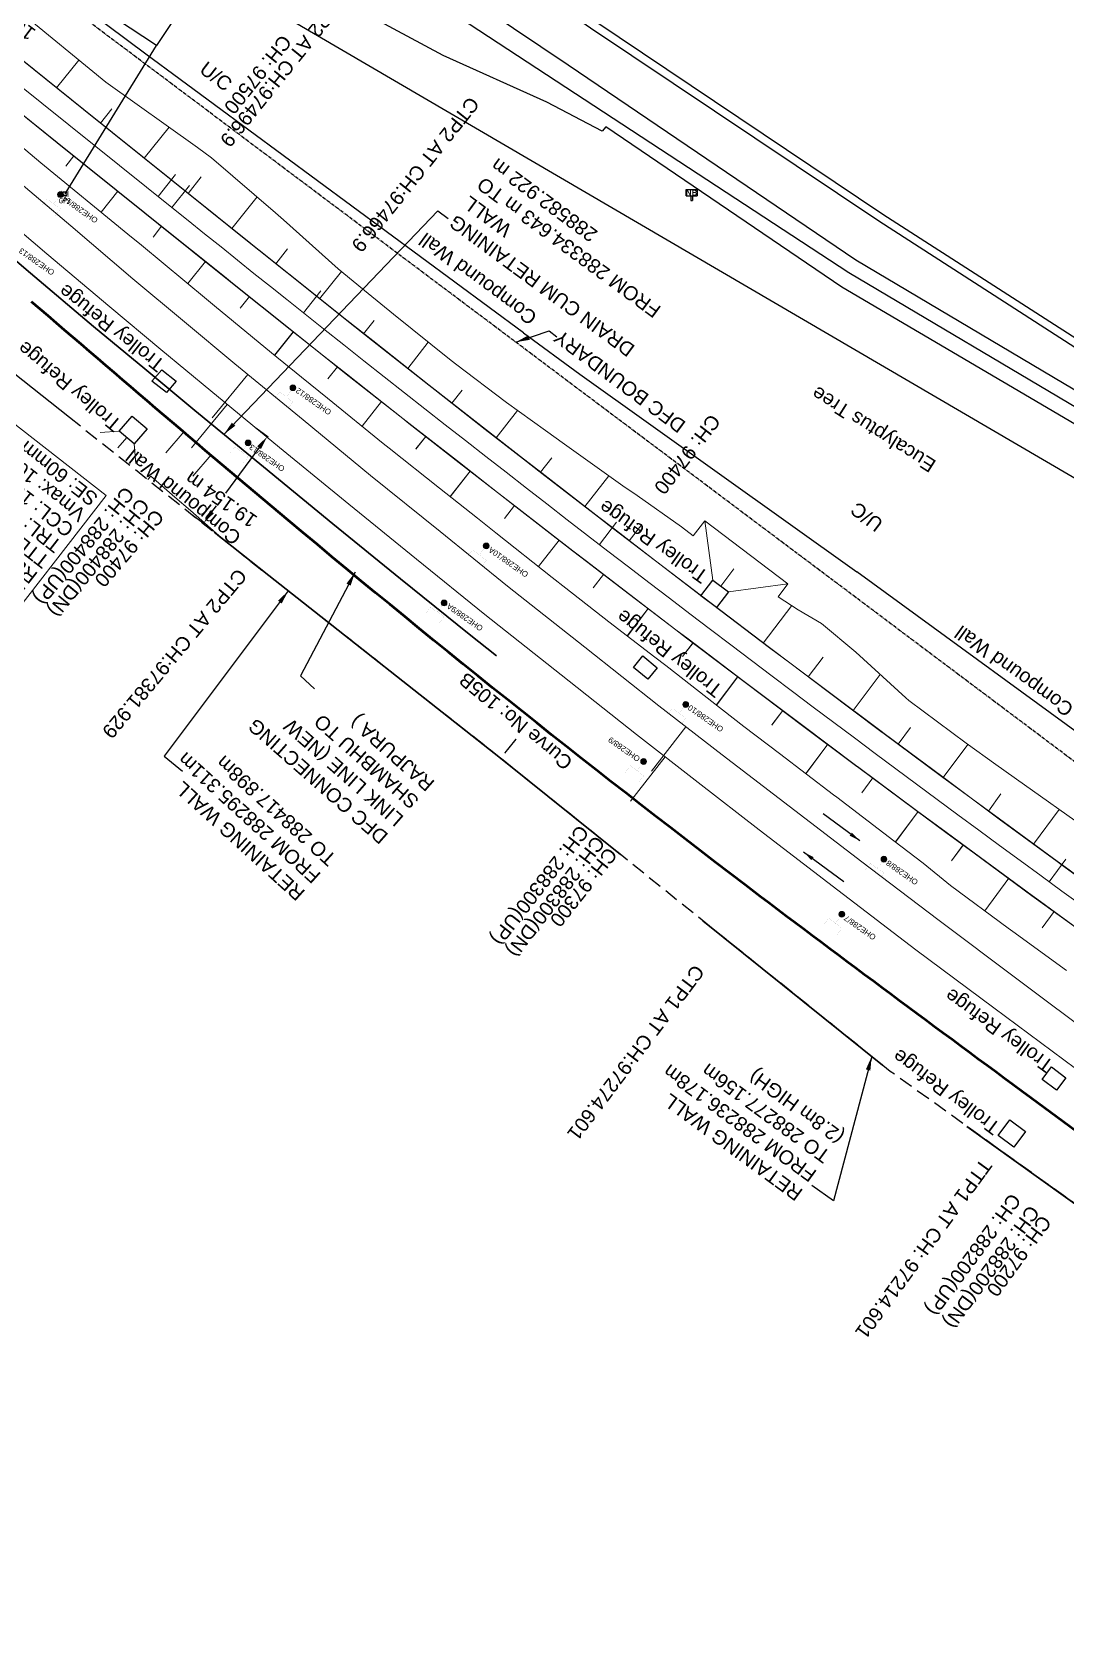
# Model space of a CAD drawing. Header units: metres. Extents: x 644418 to 1306172, y 3366650 to 6747308.
# Drawn here: x 654091.1 to 654275, y 3372656.4 to 3372942.2 of the extents above; entities that cross this region are included whole.
import ezdxf
from ezdxf.enums import TextEntityAlignment as Align

# ---------------------------------------------------------------- set-up
doc = ezdxf.new("R2010")
doc.units = ezdxf.units.M
doc.header["$MEASUREMENT"] = 0
doc.linetypes.add('CENTER', pattern=[2, 1.25, -0.25, 0.25, -0.25])
doc.linetypes.add('DASHED', pattern=[0.75, 0.5, -0.25])
doc.layers.get('Defpoints').update_dxf_attribs({"lineweight": 0})
for name, color, linetype, lineweight in [('BOUNDARY DIMENTION', 10, 'Continuous', 0), ('Cardinal_Leader', 10, 'Continuous', 0), ('Existing Chainage', 7, 'Continuous', 0), ('Existing IR Track', 143, 'Continuous', 0), ('Existing Railway Boundary', 7, 'CENTER', 0), ('flow direction', 7, 'Continuous', 0), ('OHE MAST', 8, 'Continuous', 0), ('OHE MAST TEXT', 8, 'Continuous', 0), ('Prop TPTC Connecting line', 10, 'Continuous', 0), ('Prop- DN Curve_cont', 3, 'Continuous', 0), ('Proposed Chainage', 10, 'Continuous', 0), ('Proposed Chainages Connecting line', 10, 'Continuous', 0), ('Proposed Curve_Details Connecting line', 10, 'Continuous', 0), ('PROPOSED DFC TRACK', 1, 'Continuous', 0), ('PROPOSED DFCC TOE LINE', 239, 'Continuous', 0), ('PROPOSED DFCC TOE LINE - Connecting line', 239, 'Continuous', 0), ('PROPOSED DFCC TOE SLOPES', 239, 'Continuous', 0), ('PROPOSED DFCC TOE SLOPES - Connecting line', 239, 'Continuous', 0), ('PROPOSED DFCC TRACK', 1, 'Continuous', 0), ('PROPOSED DRAIN CUM RETAINING WALL', 144, 'Continuous', 30), ('PROPOSED RETAINING WALL', 154, 'Continuous', 30), ('Proposed TPTC Chainages', 1, 'Continuous', 0)]:
    doc.layers.add(name, color=color, linetype=linetype, lineweight=lineweight)
for name, color, linetype in [('C-ROAD-CNTR-N', 92, 'Continuous'), ('COMPOUND_WALL', 251, 'Continuous'), ('DFCC Boundary', 6, 'CENTER'), ('DRAIN_TOP', 5, 'Continuous'), ('GPS', 251, 'Continuous'), ('NAME_BOARD', 251, 'Continuous'), ('PIPE_LINE_PETROLIUM', 7, 'Continuous'), ('PROPOSED DFCC FORMATION LINE', 187, 'Continuous'), ('Side Details', 251, 'Continuous'), ('STYLEREMARK', 251, 'Continuous'), ('SUB_ROAD_CENTRE', 34, 'Continuous'), ('SUB_ROAD_EDGE', 34, 'Continuous'), ('TOPO_TEXT', 251, 'Continuous'), ('Trolley Refuse', 10, 'Continuous'), ('TROLLEY_STAND', 7, 'Continuous')]:
    doc.layers.add(name, color=color, linetype=linetype)
doc.styles.add('NB', font='swissbo.ttf', dxfattribs={"height": 1.5})
doc.styles.get("Standard").update_dxf_attribs({"font": 'arial.ttf'})
doc.styles.add('street name', font='tahoma.ttf', dxfattribs={"height": 2})
doc.styles.add('Style-Arial', font='arial.ttf')
doc.dimstyles.new('DIM', dxfattribs={"dimtxt": 2.5, "dimasz": 2.5, "dimexe": 0.18, "dimexo": 0.0625, "dimgap": 0.09, "dimtad": 0, "dimtih": 1, "dimtoh": 1, "dimdec": 3, "dimzin": 0, "dimdsep": 46, "dimtxsty": 'Standard', "dimcen": 0.09, "dimadec": 0, "dimazin": 0, "dimtfac": 1, "dimtdec": 3, "dimtofl": 0, "dimtmove": 0, "dimatfit": 3, "dimfxl": 1, "dimtolj": 1, "dimtzin": 0, "dimarcsym": 0})
doc.dimstyles.new('ISO-25', dxfattribs={"dimtxt": 2.5, "dimasz": 2.5, "dimexe": 1.25, "dimexo": 0.625, "dimtad": 1, "dimtxsty": 'Standard', "dimcen": 2.5, "dimadec": 0, "dimazin": 0, "dimtfac": 1, "dimtmove": 0, "dimatfit": 3, "dimfxl": 1, "dimarcsym": 0})

# ---------------------------------------------------------------- blocks, each defined once
blk = doc.blocks.new('GPS')
at = {"const_width": 0.0279}
blk.add_lwpolyline([(0.56, -0.56), (-0.56, -0.56), (-0.56, 0.56), (0.56, 0.56)], close=True, dxfattribs=at)
blk.add_lwpolyline([(0.33, -0.33), (-0.33, -0.33), (-0.33, 0.33), (0.33, 0.33)], close=True)
at = {"style": 'street name'}
blk.add_text('GPS', height=0.868, dxfattribs=at).set_placement((-1.16, -1.69, -111.29))
blk = doc.blocks.new('NB')
for p, q in [((-0.98, 0.82), (-0.98, 1.98)), ((-0.98, 1.98), (0.98, 1.98)), ((-0.98, 0.82), (0.98, 0.82)), ((-0.13, 0.82), (-0.13, 0)), ((-0.13, 0), (0.13, 0)), ((0.13, 0.82), (0.13, 0)), ((0.98, 1.98), (0.98, 0.82))]:
    blk.add_line(p, q)
at = {"style": 'NB', "width": 1.025371}
blk.add_text('NB', height=0.988, dxfattribs=at).set_placement((0, 1.4), align=Align.MIDDLE)
blk = doc.blocks.new('OHE MAST')
h = blk.add_hatch(color=256)
edge = h.paths.add_edge_path()
edge.add_arc((0, 0), 0.514, 0, 360)
at = {"const_width": 0.01, "flags": 128}
for points in [[(1.5, 3.5), (1.5, 2), (-1.5, 2), (-1.5, 3.5)], [(0, 2), (0, 0)]]:
    blk.add_lwpolyline(points, dxfattribs=at)
blk.add_circle((0, 0), 0.514)
blk = doc.blocks.new('*D1650')
at = {"layer": 'BOUNDARY DIMENTION', "color": 0, "lineweight": -2, "transparency": 16777216}
for p, q in [((654090.16, 3372952.33), (654090.07, 3372952.4)), ((654088.7, 3372950.29), (654086.18, 3372946.95)), ((654082.02, 3372941.43), (654084.54, 3372944.77)), ((654080.46, 3372939.48), (654080.37, 3372939.55))]:
    blk.add_line(p, q, dxfattribs=at)
at = {"layer": 'BOUNDARY DIMENTION', "color": 0, "transparency": 16777216}
for points in [[(654088.37, 3372950.54), (654089.04, 3372950.04), (654090.21, 3372952.29)], [(654081.68, 3372941.68), (654082.35, 3372941.18), (654080.51, 3372939.44)]]:
    blk.add_solid(points, dxfattribs=at)
at = {"layer": 'Defpoints', "color": 0, "transparency": 16777216}
for p in [(654090.21, 3372952.29), (654090.21, 3372952.29), (654080.51, 3372939.44)]:
    blk.add_point(p, dxfattribs=at)
at = {"layer": 'BOUNDARY DIMENTION', "color": 0, "transparency": 16777216, "insert": (654085.36, 3372945.86), "char_height": 2.5, "attachment_point": 5, "rotation": 143}
blk.add_mtext('\\A1;16.102 m', dxfattribs=at)
blk = doc.blocks.new('*D1955')
at = {"layer": 'Defpoints', "color": 0, "linetype": 'ByBlock', "ltscale": 0.5, "transparency": 16777216}
for p in [(654130.8, 3372871.85), (654132.94, 3372870.28), (654119.46, 3372856.41)]:
    blk.add_point(p, dxfattribs=at)
at = {"layer": 'Existing Railway Boundary', "color": 0, "linetype": 'ByBlock', "lineweight": -2, "ltscale": 0.5, "transparency": 16777216}
for p, q in [((654130.85, 3372871.81), (654133.08, 3372870.17)), ((654131.46, 3372868.27), (654125.5, 3372860.16)), ((654123.08, 3372856.86), (654123.88, 3372857.95)), ((654119.51, 3372856.38), (654121.74, 3372854.74))]:
    blk.add_line(p, q, dxfattribs=at)
at = {"layer": 'Existing Railway Boundary', "color": 0, "linetype": 'ByBlock', "ltscale": 0.5, "transparency": 16777216}
for points in [[(654131.12, 3372868.51), (654131.79, 3372868.02), (654132.94, 3372870.28)], [(654122.74, 3372857.1), (654123.41, 3372856.61), (654121.6, 3372854.84)]]:
    blk.add_solid(points, dxfattribs=at)
at = {"layer": 'Existing Railway Boundary', "color": 0, "linetype": 'ByBlock', "ltscale": 0.5, "transparency": 16777216, "insert": (654124.69, 3372859.05), "char_height": 2.5, "attachment_point": 5, "rotation": 145}
blk.add_mtext('\\A1;19.154 m', dxfattribs=at)

msp = doc.modelspace()

# ---------------------------------------------------------------- linework, layer by layer
at = {"layer": 'C-ROAD-CNTR-N', "color": 4, "linetype": 'Continuous', "lineweight": 50, "flags": 128}
for points in [[(654136.6767, 3372855.3156), (654135.1927, 3372856.5581), (654133.7097, 3372857.8018), (654132.2277, 3372859.0467), (654130.7467, 3372860.2928), (654129.2666, 3372861.54), (654127.7874, 3372862.7883), (654126.3091, 3372864.0375), (654124.8317, 3372865.2878), (654123.355, 3372866.539), (654121.8791, 3372867.7911), (654120.4039, 3372869.0441), (654118.9294, 3372870.2979), (654117.4556, 3372871.5524), (654115.9824, 3372872.8077), (654114.5097, 3372874.0637), (654113.0377, 3372875.3204), (654111.5662, 3372876.5776), (654110.0951, 3372877.8355), (654108.6245, 3372879.0938), (654107.1544, 3372880.3527), (654105.6846, 3372881.612), (654104.2152, 3372882.8717), (654102.746, 3372884.1318), (654101.2772, 3372885.3922), (654099.8086, 3372886.6528), (654098.3402, 3372887.9138), (654096.872, 3372889.1749), (654095.4039, 3372890.4362), (654093.936, 3372891.6976), (654092.4681, 3372892.9591), (654091.0002, 3372894.2207)], [(654268.7331, 3372752.607), (654267.1755, 3372753.756), (654265.6181, 3372754.9051), (654264.0606, 3372756.0542), (654262.5033, 3372757.2035), (654260.9461, 3372758.3529), (654259.3891, 3372759.5026), (654257.8322, 3372760.6525), (654256.2756, 3372761.8028), (654254.7192, 3372762.9533), (654253.1631, 3372764.1043), (654251.6074, 3372765.2557), (654250.052, 3372766.4075), (654248.4969, 3372767.5599), (654246.9423, 3372768.7129), (654245.3882, 3372769.8664), (654243.8345, 3372771.0206), (654242.2813, 3372772.1755), (654240.7287, 3372773.3311), (654239.1766, 3372774.4875), (654237.6252, 3372775.6447), (654236.0744, 3372776.8028), (654234.5243, 3372777.9617), (654232.9748, 3372779.1217), (654231.4262, 3372780.2826), (654229.8783, 3372781.4445), (654228.3312, 3372782.6075), (654226.7849, 3372783.7716), (654225.2395, 3372784.9369), (654223.6951, 3372786.1034), (654222.1515, 3372787.2711), (654220.609, 3372788.4401)], [(654382.0212, 3372669.0329), (654268.7331, 3372752.607)]]:
    msp.add_lwpolyline(points, dxfattribs=at)
msp.add_lwpolyline([(654220.609, 3372788.4401, -0.01192581), (654136.6767, 3372855.3156)], format="xyb", dxfattribs=at)
at = {"layer": 'Cardinal_Leader', "linetype": 'Continuous', "lineweight": 0, "flags": 128}
for points in [[(654115.9205, 3372911.0125), (654119.0504, 3372914.9117)], [(654139.339, 3372892.2623), (654142.4543, 3372896.1732)]]:
    msp.add_lwpolyline(points, dxfattribs=at)
at = {"layer": 'COMPOUND_WALL', "linetype": 'Continuous'}
msp.add_lwpolyline([(654025.9381, 3372931.032), (654061.364, 3372902.596), (654079.368, 3372888.238), (654097.7077, 3372873.6808)], dxfattribs=at)
at = {"layer": 'COMPOUND_WALL', "color": 88, "linetype": 'DASHED', "ltscale": 5}
for points in [[(654097.7077, 3372873.6808), (654133.172, 3372845.531)], [(654431.347, 3372619.379), (654335.893, 3372691.231), (654243.734, 3372757.317), (654174.373, 3372813.058), (654133.172, 3372845.531)]]:
    msp.add_lwpolyline(points, dxfattribs=at)
at = {"layer": 'COMPOUND_WALL', "linetype": 'Continuous'}
for points in [[(654178.483, 3372888.68, 269.159), (654111.3, 3372938.283, 268.011), (654080.27, 3372961.454, 268.548)], [(654178.483, 3372888.68, 269.159), (654188.509, 3372881.325, 268.492), (654237.782, 3372846.198, 268.664)], [(654521.071, 3372667.948, 266.464), (654512.62, 3372674.138, 266.158), (654473.769, 3372702.366, 266.178), (654442.167, 3372725.08, 268.555), (654394.132, 3372749.476, 269.78), (654386.765, 3372737.454, 269.555), (654381.711, 3372741.245, 269.23), (654237.782, 3372846.198, 268.664)]]:
    msp.add_polyline3d(points, dxfattribs=at)
at = {"layer": 'DFCC Boundary', "ltscale": 0.5, "flags": 128}
msp.add_lwpolyline([(655695.597, 3371812.1897), (655640.8822, 3371912.823), (655580.0449, 3371996.7158), (655509.7792, 3372062.0857), (655426.9534, 3372113.9756), (655342.6069, 3372167.9462), (655257.8854, 3372221.2222), (655173.2688, 3372275.363), (655087.3459, 3372327.2788), (655002.8598, 3372380.6107), (654914.5097, 3372429.9473), (654741.1355, 3372529.4419), (654650.033, 3372576.4159), (654568.6995, 3372626.155), (654571.9877, 3372630.6369), (654391.4686, 3372756.327), (654377.1337, 3372736.8494), (654004.4289, 3373016.6995), (654007.7887, 3373020.6424), (653690.5739, 3373253.6486), (653690.5425, 3373253.6059), (653433.8132, 3373453.1485), (653440.7668, 3373462.5592), (653208.8394, 3373636.5534), (653216.1698, 3373646.5105), (653142.1983, 3373700.8896), (653053.6963, 3373771.1122), (652994.4341, 3373810.5255), (652929.3691, 3373859.5713), (652860.9168, 3373902.1103), (652749.6028, 3373984.4705), (652631.2396, 3374070.7175), (652636.2281, 3374078.1704), (652537.912, 3374145.7283), (652392.904, 3374241.2711), (652388.7719, 3374235.6812), (652308.569, 3374304.8076), (652315.9256, 3374314.7669), (652103.9815, 3374448.7876), (652083.1937, 3374464.1943), (652072.7494, 3374471.9329), (652052.3219, 3374487.0684), (652038.1897, 3374497.5387), (652024.0173, 3374508.0388), (652009.8347, 3374518.5254), (651995.6683, 3374529), (651981.7515, 3374539.2836), (651967.8828, 3374549.5317), (651954.6903, 3374559.2866), (651941.4997, 3374569.04), (651923.9377, 3374582.0168), (651906.3215, 3374595.0337), (651892.0868, 3374605.5547), (651877.7985, 3374616.1153), (651861.6288, 3374628.0564), (651845.5071, 3374639.9619), (651829.5757, 3374651.7544), (651824.7911, 3374655.296), (651813.6747, 3374663.5244), (651797.4592, 3374675.4968), (651792.6217, 3374679.0685), (651809.3453, 3374701.6999), (651798.0335, 3374710.0518), (651782.3495, 3374721.6444), (651766.6655, 3374733.2369), (651750.5163, 3374745.1875), (651734.3118, 3374757.179), (651717.3274, 3374769.6994), (651700.4625, 3374782.1317), (651684.6001, 3374793.8578), (651668.5938, 3374805.6902), (651652.6806, 3374817.4203), (651636.8173, 3374829.1137), (651620.9269, 3374840.8662), (651604.9647, 3374852.6718), (651588.7459, 3374864.6312), (651572.5882, 3374876.5455), (651556.6943, 3374888.2868), (651540.8409, 3374899.9983), (651524.5553, 3374912.0488), (651508.2568, 3374924.109), (651492.7938, 3374935.5157), (651477.3997, 3374946.8715), (651461.3291, 3374958.7436), (651445.2311, 3374970.6359), (651429.3555, 3374982.3615), (651413.4375, 3374994.1184), (651396.6322, 3375006.522), (651379.7761, 3375018.963), (651363.6644, 3375030.8565), (651352.7728, 3375038.8965), (651331.6522, 3375054.4784), (651315.7738, 3375066.1947), (651299.7306, 3375078.0412), (651283.6239, 3375089.9346), (651273.9044, 3375097.1057), (651264.2377, 3375104.2378), (651243.4187, 3375119.6324), (651222.5077, 3375135.095), (651201.5462, 3375150.5784), (651180.4926, 3375166.1298), (651161.7365, 3375179.9701), (651143.0969, 3375193.7244), (651126.6442, 3375205.9373), (651110.0563, 3375218.2505), (651088.7204, 3375233.9244), (651067.5473, 3375249.4788), (651049.4448, 3375262.8672), (651031.0656, 3375276.4601), (651013.3004, 3375289.5618), (650995.6557, 3375302.5748), (650975.556, 3375317.4171), (650955.4878, 3375332.2363), (650948.8014, 3375337.1771), (650951.4372, 3375340.7501), (650937.0874, 3375351.3535), (650916.0918, 3375366.8677), (650897.9224, 3375380.2929), (650879.805, 3375393.6796), (650866.8386, 3375403.2309), (650853.9116, 3375412.7532), (650835.5886, 3375426.289), (650817.2946, 3375439.8035), (650797.968, 3375454.1206), (650778.7222, 3375468.3781), (650760.7655, 3375481.6337), (650742.8011, 3375494.8949), (650723.0807, 3375509.4255), (650703.3693, 3375523.9495), (650688.6613, 3375534.8372), (650673.8463, 3375545.804), (650653.7938, 3375560.6295), (650633.6894, 3375575.4932), (650612.6421, 3375591.0542), (650592.0153, 3375606.3042), (650570.0328, 3375622.5591), (650548.5001, 3375638.4814), (650530.5234, 3375651.793), (650512.3606, 3375665.2423), (650494.7465, 3375678.2665), (650476.9008, 3375691.462), (650459.2976, 3375704.4721), (650441.3132, 3375717.7633), (650427.1261, 3375728.1319), (650413.8099, 3375737.864), (650402.677, 3375746.2697), (650389.8486, 3375755.6668), (650377.7322, 3375764.5425), (650360.7275, 3375777.1141), (650343.7744, 3375789.6482), (650325.0342, 3375803.5254), (650306.3109, 3375817.39), (650287.6225, 3375831.2124), (650268.717, 3375845.1957), (650250.337, 3375858.8009), (650231.8256, 3375872.5033), (650215.4559, 3375884.6355), (650199.261, 3375896.6381), (650189.9351, 3375903.5429), (650184.6476, 3375907.4517), (650170.3331, 3375918.0338), (650153.2211, 3375930.7288), (650135.9365, 3375943.5518), (650119.2313, 3375955.9159), (650102.3769, 3375968.3905), (650085.2738, 3375981.0461), (650068.2078, 3375993.6742), (650052.7787, 3376005.1011), (650037.4384, 3376016.4621), (650022.1728, 3376027.766), (650006.9632, 3376039.0283), (649974.7512, 3376062.8762), (649961.4537, 3376072.7117), (649948.2091, 3376082.508), (649944.476, 3376085.2722), (649918.728, 3376050.5341), (649909.4316, 3376057.4177), (649896.4092, 3376067.0604), (649893.7832, 3376069.0128), (649891.1645, 3376070.9437), (649888.4639, 3376072.9569), (649875.744, 3376082.3694), (649867.5551, 3376088.4016), (649853.4118, 3376098.8745), (649839.2513, 3376109.3603), (649829.0749, 3376116.9005), (649827.2194, 3376118.2675), (649818.0867, 3376125.0366), (649808.8566, 3376131.8779), (649793.2502, 3376143.4201), (649777.6288, 3376154.9733), (649763.6321, 3376165.3144), (649749.5741, 3376175.7007), (649733.9228, 3376187.2754), (649718.3343, 3376198.8036), (649705.3241, 3376208.4391), (649692.3703, 3376218.0327), (649678.0208, 3376228.6769), (649663.5747, 3376239.3366), (649646.4625, 3376252.0623), (649634.6272, 3376260.744), (649624.9192, 3376267.9946), (649615.0208, 3376275.3876), (649599.9831, 3376286.4834), (649588.9857, 3376294.598), (649590.032, 3376296.0132), (649586.1685, 3376298.8639), (649569.3593, 3376311.3207), (649552.641, 3376323.7102), (649537.2353, 3376335.0739), (649521.9792, 3376346.327), (649506.2408, 3376358.0035), (649490.3575, 3376369.7875), (649475.7578, 3376380.5673), (649461.1933, 3376391.3211), (649445.4753, 3376402.9572), (649429.8494, 3376414.5253), (649414.4906, 3376425.9209), (649378.3483, 3376452.6365), (649368.4603, 3376459.9984), (649352.6509, 3376471.6682), (649336.6992, 3376483.4434), (649322.3941, 3376494.1037), (649307.6557, 3376505.0862), (649290.8736, 3376517.4208), (649273.972, 3376529.8435), (649258.1992, 3376541.4854), (649242.2966, 3376553.2232), (649226.5432, 3376564.8634), (649210.8826, 3376576.435), (649195.2207, 3376588.0769), (649179.5326, 3376599.7383), (649164.9134, 3376610.5118), (649150.5177, 3376621.1205), (649135.415, 3376632.3287), (649120.2337, 3376643.5954), (649107.8929, 3376652.6743), (649095.5927, 3376661.7234), (649079.5687, 3376673.5769), (649063.4846, 3376685.4748), (649046.5651, 3376697.9756), (649029.6506, 3376710.4727), (649013.3465, 3376722.5351), (648996.9805, 3376734.6431), (648980.3936, 3376746.8979), (648963.6626, 3376759.259), (648946.7453, 3376771.7643), (648929.6945, 3376784.3682), (648913.5118, 3376796.3614), (648897.2206, 3376808.435), (648876.2496, 3376823.9678), (648855.1325, 3376839.6089), (648839.3985, 3376851.2044), (648823.6596, 3376862.8037), (648806.187, 3376875.7235), (648788.7814, 3376888.5937), (648772.4766, 3376900.6763), (648756.1277, 3376912.7915), (648748.6058, 3376918.3049), (648733.321, 3376929.6306), (648718.1841, 3376940.8501), (648694.1574, 3376958.9078), (648686.9154, 3376964.1595), (648685.9321, 3376964.8321), (648667.95, 3376978.2197), (648649.3198, 3376992.1471), (648633.5557, 3377003.8368), (648617.684, 3377015.6038), (648613.3865, 3377018.7718), (648613.1308, 3377018.4261), (648605.39, 3377024.1325), (648593.439, 3377032.9404), (648576.5994, 3377045.3816), (648559.8787, 3377057.7351), (648542.9247, 3377070.3132), (648525.9483, 3377082.908), (648511.3109, 3377093.7409), (648496.5572, 3377104.6599), (648477.562, 3377118.7172), (648458.5464, 3377132.7896), (648451.3349, 3377138.2101), (648435.5918, 3377149.862), (648422.1096, 3377159.9046), (648408.3664, 3377170.0637), (648394.6863, 3377180.1761), (648381.6588, 3377189.818), (648368.6059, 3377199.4787), (648354.1188, 3377210.196), (648339.6473, 3377220.9017), (648325.8166, 3377231.1386), (648311.9735, 3377241.3853), (648297.2469, 3377252.2824), (648283.6168, 3377262.3688), (648282.6002, 3377260.9951), (648281.5015, 3377261.8082), (648268.446, 3377271.4578), (648255.3849, 3377281.1115), (648243.3023, 3377290.0413), (648231.5826, 3377298.7116), (648230.1246, 3377299.843), (648216.137, 3377310.1827), (648202.3989, 3377320.3379), (648187.9045, 3377331.0225), (648173.4524, 3377341.7035), (648159.964, 3377351.7009), (648146.3755, 3377361.7726), (648132.3698, 3377372.1252), (648118.3132, 3377382.5155), (648104.5683, 3377392.6752), (648090.8453, 3377402.8186), (648079.0331, 3377411.5788), (648067.1746, 3377420.3734), (648052.1864, 3377431.461), (648037.1291, 3377442.5999), (648023.4384, 3377452.7367), (648009.6421, 3377462.9518), (647998.5681, 3377471.1475), (647977.6651, 3377486.6371), (647970.8013, 3377491.7424), (647954.3046, 3377504.0127), (647940.5645, 3377514.1537), (647927.1436, 3377524.0583), (647912.5029, 3377534.9198), (647897.7662, 3377545.8524), (647883.3488, 3377556.5286), (647868.9785, 3377567.1699), (647855.3948, 3377577.2425), (647841.7032, 3377587.3948), (647828.8284, 3377596.8277), (647815.9828, 3377606.2395), (647798.869, 3377618.9232), (647787.996, 3377626.9816), (647769.1212, 3377640.9619), (647756.6675, 3377650.183), (647742.624, 3377660.5991), (647728.5049, 3377671.0713), (647713.635, 3377682.0926), (647698.699, 3377693.1628), (647681.9918, 3377705.517), (647665.4025, 3377717.7839), (647652.0515, 3377727.6811), (647638.8028, 3377737.5025), (647625.2604, 3377747.546), (647611.724, 3377757.585), (647601.846, 3377764.9047), (647586.5632, 3377776.2354), (647574.9107, 3377784.8659), (647552.1318, 3377801.7377), (647544.5766, 3377807.3492), (647531.2096, 3377817.2774), (647518.7824, 3377826.4783), (647506.3678, 3377835.6698), (647493.0662, 3377845.5438), (647479.7149, 3377855.4547), (647466.3541, 3377865.3556), (647452.9886, 3377875.26), (647440.1702, 3377884.755), (647427.3392, 3377894.2595), (647421.9004, 3377898.2902), (647422.4016, 3377898.9655), (647413.1507, 3377905.8213), (647398.5546, 3377916.6386), (647385.2867, 3377926.4568), (647372.1159, 3377936.2032), (647357.4127, 3377947.1112), (647351.2811, 3377951.6601), (647330.0092, 3377967.4105), (647317.4471, 3377976.6964), (647304.414, 3377986.3606), (647291.335, 3377996.0589), (647278.7541, 3378005.3917), (647266.0777, 3378014.7954), (647252.9457, 3378024.4462), (647239.9839, 3378033.9719), (647225.7512, 3378044.5255), (647211.5179, 3378055.0796), (647196.511, 3378066.208), (647181.4966, 3378077.3419), (647167.7872, 3378087.5064), (647154.0498, 3378097.6917), (647140.7668, 3378107.5414), (647127.4862, 3378117.3893), (647113.2521, 3378127.9375), (647099.0375, 3378138.4713), (647085.0268, 3378148.8592), (647070.9977, 3378159.2608), (647056.5444, 3378169.9697), (647042.0873, 3378180.6814), (647027.5624, 3378191.4464), (647013.0728, 3378202.1851), (646999.864, 3378211.9684), (646986.6741, 3378221.7376), (646973.6148, 3378231.4185), (646960.4875, 3378241.1499), (646945.7953, 3378252.0414), (646931.0256, 3378262.9902), (646930.6274, 3378263.2852), (646951.9475, 3378292.0562)], dxfattribs=at)
at = {"layer": 'DRAIN_TOP', "linetype": 'Continuous'}
for points in [[(654097.799, 3373012.521, 268.508), (654111.618, 3373000.251, 268.531), (654138.081, 3372979.252, 268.445), (654190.381, 3372942.969, 268.463), (654241.709, 3372908.616, 268.605), (654283.746, 3372881.521, 268.745)], [(654284.37, 3372882.744, 268.766), (654242.423, 3372909.722, 268.603), (654191.152, 3372944.129, 268.605), (654138.833, 3372980.347, 268.461), (654112.631, 3373001.093, 268.471), (654098.422, 3373013.552, 268.469)]]:
    msp.add_polyline3d(points, dxfattribs=at)
at = {"layer": 'Existing Chainage', "color": 0, "linetype": 'Continuous', "lineweight": 13, "flags": 128}
for points in [[(654123.1076, 3372873.5532), (654129.4587, 3372881.2775)], [(654119.4463, 3372868.2356), (654125.7906, 3372875.9654)], [(654201.2632, 3372810.6988), (654207.381, 3372818.6091)], [(654197.5458, 3372805.3733), (654203.6879, 3372813.2648)]]:
    msp.add_lwpolyline(points, dxfattribs=at)
at = {"layer": 'Existing IR Track', "flags": 128}
for points in [[(654086.4888, 3372917.4634), (654097.9552, 3372907.7053), (654108.9723, 3372898.3295), (654118.1897, 3372890.6451), (654127.1703, 3372883.159), (654139.2837, 3372873.1992), (654151.2883, 3372863.3288), (654163.6556, 3372853.3325), (654175.6359, 3372843.6488), (654189.386, 3372832.7652), (654202.5783, 3372822.3235), (654213.8292, 3372813.6221), (654238.6756, 3372794.5757), (654252.1678, 3372784.3016), (654266.4567, 3372773.5944), (654280.6341, 3372762.9708), (654296.4419, 3372751.3542), (654311.8116, 3372740.0597), (654330.3505, 3372726.4469), (654347.7418, 3372713.6767), (654365.6523, 3372700.5111), (654398.928, 3372676.0677), (654414.1756, 3372664.8751), (654428.9762, 3372653.9693)], [(654082.332, 3372912.4206), (654093.7283, 3372902.7693), (654104.9103, 3372893.2999), (654113.9916, 3372885.7471), (654122.8708, 3372878.3633), (654135.1012, 3372868.3196), (654147.4334, 3372858.1938), (654159.4676, 3372848.4508), (654171.6426, 3372838.594), (654185.1827, 3372827.8613), (654198.6123, 3372817.2162), (654209.5801, 3372808.6778), (654220.3837, 3372800.2675), (654234.3818, 3372789.5628), (654248.2605, 3372778.9499), (654262.1794, 3372768.5971), (654276.6773, 3372757.8174)]]:
    msp.add_lwpolyline(points, dxfattribs=at)
at = {"layer": 'PIPE_LINE_PETROLIUM', "linetype": 'Continuous'}
msp.add_polyline3d([(654117.588, 3372955.833, 266.743), (654367.077, 3372809.934, 268.681)], dxfattribs=at)
at = {"layer": 'Prop TPTC Connecting line', "flags": 128}
msp.add_lwpolyline([(654118.1191, 3372871.1365), (654114.863, 3372867.342)], dxfattribs=at)
at = {"layer": 'Proposed Chainage', "linetype": 'Continuous', "lineweight": 0, "flags": 128}
for points in [[(654116.6182, 3372916.864), (654113.4883, 3372912.9649)], [(654195.0474, 3372854.9934), (654191.9979, 3372851.0309)], [(654274.95, 3372795.0762), (654272.0006, 3372791.0388)]]:
    msp.add_lwpolyline(points, dxfattribs=at)
at = {"layer": 'Proposed Chainages Connecting line', "linetype": 'Continuous', "flags": 128}
msp.add_lwpolyline([(654119.6794, 3372863.2094), (654122.9349, 3372867.0044)], dxfattribs=at)
at = {"layer": 'Proposed Curve_Details Connecting line'}
msp.add_lwpolyline([(654104.2655, 3372859.7838), (654083.4796, 3372833.0885), (654055.557, 3372854.83), (654076.3429, 3372881.5254)], close=True, dxfattribs=at)
at = {"layer": 'PROPOSED DFCC FORMATION LINE', "lineweight": 0, "flags": 128}
for points in [[(654283.7001, 3372787.1574), (654274.2127, 3372794.0669), (654273.3968, 3372794.6631), (654263.1175, 3372802.2015), (654258.1077, 3372805.8939), (654252.8623, 3372809.7728), (654242.6314, 3372817.3766), (654242.062, 3372817.8013), (654232.4247, 3372825.0131), (654226.0761, 3372829.7888), (654222.2424, 3372832.6821), (654212.0847, 3372840.3836), (654210.1503, 3372841.856), (654201.9515, 3372848.1174), (654194.285, 3372854.0027), (654191.8431, 3372855.8835), (654181.7595, 3372863.6818), (654178.4807, 3372866.2287), (654171.7009, 3372871.5122), (654162.7377, 3372878.5334), (654161.6672, 3372879.3747), (654151.6587, 3372887.2691), (654147.0564, 3372890.9168), (654141.6755, 3372895.1954), (654131.4332, 3372903.3776), (654129.9657, 3372904.553), (654118.2679, 3372913.9369), (654115.8357, 3372915.8892), (654100.239, 3372928.4089), (654084.6423, 3372940.9286)], [(654283.7295, 3372787.1979), (654274.2422, 3372794.1073), (654273.4263, 3372794.7034), (654263.1472, 3372802.2418), (654258.1374, 3372805.9341), (654252.8921, 3372809.8129), (654242.6612, 3372817.4167), (654242.0919, 3372817.8414), (654232.4547, 3372825.0531), (654226.1062, 3372829.8287), (654222.2726, 3372832.722), (654212.1149, 3372840.4234), (654210.1806, 3372841.8958), (654201.9819, 3372848.1571), (654194.3155, 3372854.0424), (654191.8736, 3372855.9231), (654181.7902, 3372863.7213), (654178.5114, 3372866.2681), (654171.7317, 3372871.5516), (654162.7686, 3372878.5727), (654161.6981, 3372879.414), (654151.6898, 3372887.3083), (654147.0875, 3372890.9559), (654141.7066, 3372895.2345), (654131.4644, 3372903.4166), (654129.9969, 3372904.592), (654118.2992, 3372913.9759), (654115.867, 3372915.9282), (654100.2703, 3372928.4479), (654084.6736, 3372940.9676)], [(654279.2643, 3372781.0479), (654269.759, 3372787.9704), (654268.9416, 3372788.5677), (654258.6429, 3372796.1204), (654253.6236, 3372799.8197), (654248.3683, 3372803.7059), (654238.118, 3372811.3242), (654237.5476, 3372811.7496), (654227.8921, 3372818.9751), (654221.5315, 3372823.7598), (654217.6906, 3372826.6586), (654207.5136, 3372834.3746), (654205.5756, 3372835.8498), (654197.3613, 3372842.123), (654189.6803, 3372848.0195), (654187.2338, 3372849.9038), (654177.1312, 3372857.7168), (654173.8461, 3372860.2685), (654167.0535, 3372865.562), (654158.0734, 3372872.5965), (654157.0009, 3372873.4394), (654146.9735, 3372881.3487), (654142.3625, 3372885.0032), (654136.9714, 3372889.29), (654126.714, 3372897.4842), (654125.245, 3372898.6608), (654113.5418, 3372908.0491), (654111.1096, 3372910.0015), (654095.5128, 3372922.5212), (654079.9161, 3372935.0408)], [(654279.2937, 3372781.0883), (654269.7885, 3372788.0108), (654268.9711, 3372788.6081), (654258.6725, 3372796.1607), (654253.6533, 3372799.86), (654248.3981, 3372803.7461), (654238.1479, 3372811.3643), (654237.5775, 3372811.7897), (654227.9221, 3372819.0151), (654221.5615, 3372823.7997), (654217.7207, 3372826.6985), (654207.5439, 3372834.4144), (654205.6059, 3372835.8896), (654197.3917, 3372842.1627), (654189.7108, 3372848.0591), (654187.2644, 3372849.9434), (654177.1619, 3372857.7563), (654173.8768, 3372860.308), (654167.0843, 3372865.6014), (654158.1043, 3372872.6358), (654157.0319, 3372873.4787), (654147.0046, 3372881.3879), (654142.3936, 3372885.0424), (654137.0026, 3372889.3291), (654126.7452, 3372897.5232), (654125.2763, 3372898.6998), (654113.573, 3372908.0881), (654111.1409, 3372910.0405), (654095.5441, 3372922.5601), (654079.9474, 3372935.0798)]]:
    msp.add_lwpolyline(points, dxfattribs=at)
at = {"layer": 'PROPOSED DFCC TOE LINE', "lineweight": 0, "flags": 128}
for points in [[(654061.8708, 3372965.0491), (654072.8022, 3372958.1282), (654088.7173, 3372946.0052), (654104.1748, 3372933.3121), (654120.4923, 3372921.6902), (654123.006, 3372919.8395), (654134.3817, 3372910.0649), (654135.7776, 3372908.803), (654145.5518, 3372900.0618), (654150.8566, 3372895.7043), (654155.3951, 3372891.9906), (654165.3022, 3372883.9982), (654166.3674, 3372883.1536), (654175.4558, 3372876.3199), (654182.4256, 3372871.3019), (654185.7911, 3372868.8777), (654196.1696, 3372861.4963), (654198.7013, 3372859.7412), (654206.605, 3372854.1945), (654208.6947, 3372852.5558)], [(654275.0655, 3372775.2647), (654265.5274, 3372782.1778), (654264.6974, 3372782.761), (654254.4236, 3372790.3863), (654249.5944, 3372794.3618), (654244.3922, 3372798.3383), (654234.2149, 3372806.0901), (654233.6485, 3372806.5228), (654224.0369, 3372813.8395), (654217.7043, 3372818.6826), (654213.8731, 3372821.6069), (654203.7967, 3372829.4884), (654201.8626, 3372830.975), (654193.6646, 3372837.2954), (654186.0373, 3372843.2858), (654183.6075, 3372845.1993), (654173.5679, 3372853.1244), (654170.3012, 3372855.7096), (654163.5402, 3372861.0638), (654154.5967, 3372868.1712), (654153.5347, 3372869.0304), (654143.5984, 3372877.0837), (654139.0266, 3372880.8006), (654133.6795, 3372885.1574), (654123.5207, 3372893.4964), (654122.0779, 3372894.7077), (654110.5204, 3372904.2852), (654108.1193, 3372906.2762), (654092.6492, 3372918.9537), (654077.3191, 3372931.8055)], [(654208.6947, 3372852.5558), (654210.743, 3372855.2494), (654225.5, 3372844.0275), (654223.7767, 3372841.7613)], [(654212.1769, 3372844.7122), (654210.743, 3372855.2494)], [(654214.9628, 3372842.5937), (654225.5, 3372844.0275)], [(654223.7767, 3372841.7613), (654227.3461, 3372839.436), (654231.4962, 3372836.9793), (654237.6015, 3372831.9093), (654246.5013, 3372823.7523), (654247.0305, 3372823.2761), (654257.2349, 3372815.6756), (654262.5381, 3372811.8954), (654267.6034, 3372808.2979), (654277.9932, 3372800.9516)]]:
    msp.add_lwpolyline(points, dxfattribs=at)
at = {"layer": 'PROPOSED DFCC TOE LINE - Connecting line', "lineweight": 0, "flags": 128}
msp.add_lwpolyline([(654124.8141, 3372852.1651), (654119.2313, 3372857.0703), (654116.4794, 3372859.4791), (654112.2104, 3372863.2175), (654111.6753, 3372862.594)], dxfattribs=at)
at = {"layer": 'PROPOSED DFCC TOE SLOPES', "linetype": 'Continuous', "lineweight": 0, "flags": 128}
for points in [[(654095.4199, 3372932.2773), (654099.3987, 3372937.2341)], [(654103.2182, 3372926.0175), (654105.255, 3372928.5548)], [(654111.0166, 3372919.7577), (654115.4503, 3372925.2813)], [(654098.5233, 3372920.1687), (654097.0638, 3372918.3504)], [(654118.8146, 3372913.4984), (654121.1757, 3372916.4408)], [(654106.3217, 3372913.9089), (654103.3393, 3372910.1934)], [(654106.3218, 3372913.9088), (654103.3394, 3372910.1933)], [(654126.6131, 3372907.2424), (654131.1208, 3372912.8668)], [(654114.1203, 3372907.6491), (654112.5905, 3372905.7433)], [(654114.1211, 3372907.6485), (654112.5919, 3372905.7421)], [(654134.416, 3372900.9947), (654136.5201, 3372903.626)], [(654121.9214, 3372901.3911), (654118.7634, 3372897.4543)], [(654121.9241, 3372901.3889), (654118.7696, 3372897.4492)], [(654142.2242, 3372894.7591), (654146.093, 3372899.6172)], [(654129.7302, 3372895.1387), (654128.1021, 3372893.1054)], [(654129.7339, 3372895.1357), (654128.1084, 3372893.1003)], [(654137.548, 3372888.8954), (654134.2146, 3372884.7214)], [(654137.5559, 3372888.8891), (654134.2337, 3372884.7058)], [(654150.047, 3372888.5466), (654151.9258, 3372890.9193)], [(654157.8884, 3372882.3554), (654161.5609, 3372887.0164)], [(654145.3868, 3372882.67), (654143.6881, 3372880.531)], [(654145.3952, 3372882.6634), (654143.7024, 3372880.5194)], [(654165.7427, 3372876.1794), (654167.579, 3372878.5206)], [(654153.2437, 3372876.4666), (654149.777, 3372872.076)], [(654153.2496, 3372876.462), (654149.7916, 3372872.0642)], [(654173.6114, 3372870.0233), (654177.4209, 3372874.9051)], [(654161.1105, 3372870.2809), (654159.3476, 3372868.0388)], [(654161.1177, 3372870.2753), (654159.3602, 3372868.0288)], [(654181.4947, 3372863.8875), (654183.5067, 3372866.4807)], [(654168.9937, 3372864.1134), (654165.4343, 3372859.5638)], [(654169.0011, 3372864.1076), (654165.453, 3372859.549)], [(654189.3971, 3372857.7752), (654193.6515, 3372863.2872)], [(654176.8925, 3372857.9655), (654175.093, 3372855.6535)], [(654176.9015, 3372857.9585), (654175.1089, 3372855.641)], [(654197.3126, 3372851.6785), (654199.5678, 3372854.6145)], [(654184.8115, 3372851.8403), (654181.1657, 3372847.1268)], [(654184.8176, 3372851.8357), (654181.1813, 3372847.1145)], [(654192.74, 3372845.7337), (654190.8895, 3372843.331)], [(654192.7479, 3372845.7277), (654190.9036, 3372843.32)], [(654213.5699, 3372843.6529), (654215.8864, 3372846.7)], [(654221.15, 3372833.5104), (654226.1971, 3372840.1845)], [(654200.6864, 3372839.6466), (654196.9469, 3372834.7648)], [(654200.6934, 3372839.6413), (654196.9652, 3372834.7507)], [(654208.6461, 3372833.5787), (654206.7637, 3372831.1094)], [(654208.6539, 3372833.5728), (654206.7779, 3372831.0984)], [(654229.1258, 3372827.4947), (654231.7769, 3372831.0196)], [(654216.6225, 3372827.5311), (654212.7794, 3372822.4623)], [(654216.63, 3372827.5255), (654212.7994, 3372822.4467)], [(654237.1187, 3372821.5005), (654241.935, 3372827.9374)], [(654224.6137, 3372821.5038), (654222.6751, 3372818.9336)], [(654224.6219, 3372821.4976), (654222.6904, 3372818.922)], [(654245.1253, 3372815.5231), (654247.3222, 3372818.4728)], [(654232.6222, 3372815.4979), (654228.7105, 3372810.2819)], [(654232.6287, 3372815.493), (654228.7282, 3372810.2684)], [(654253.144, 3372809.5644), (654257.5205, 3372815.472)], [(654240.6419, 3372809.5107), (654238.663, 3372806.86)], [(654240.6486, 3372809.5057), (654238.6755, 3372806.8505)], [(654261.1794, 3372803.63), (654263.4109, 3372806.6603)], [(654248.6751, 3372803.5413), (654244.6579, 3372798.1352)], [(654248.684, 3372803.5347), (654244.6824, 3372798.1165)], [(654269.2327, 3372797.7169), (654273.7836, 3372803.9281)], [(654256.728, 3372797.5938), (654254.6371, 3372794.7628)], [(654256.7364, 3372797.5876), (654254.653, 3372794.7501)], [(654264.7969, 3372791.6692), (654260.5282, 3372785.8554)], [(654264.803, 3372791.6648), (654260.5459, 3372785.8423)], [(654272.8755, 3372785.7626), (654270.7463, 3372782.8505)], [(654272.8827, 3372785.7573), (654270.7605, 3372782.8402)]]:
    msp.add_lwpolyline(points, dxfattribs=at)
at = {"layer": 'PROPOSED DFCC TOE SLOPES - Connecting line', "flags": 128}
for points in [[(654106.591, 3372871.227), (654103.1713, 3372870.9659)], [(654107.919, 3372870.0874), (654106.3178, 3372868.2213)], [(654109.2471, 3372868.9477), (654109.5152, 3372865.4368)], [(654177.1555, 3372816.4094), (654175.1477, 3372813.9587)], [(654177.1703, 3372816.3973), (654175.1751, 3372813.9371)]]:
    msp.add_lwpolyline(points, dxfattribs=at)
at = {"layer": 'PROPOSED DFCC TRACK', "color": 12, "flags": 128}
msp.add_lwpolyline([(654623.5529, 3372561.5076, -0.03669919), (654139.339, 3372892.2623), (654136.4069, 3372894.6001), (654133.4767, 3372896.9402), (654130.5481, 3372899.2825), (654127.621, 3372901.6264), (654124.6949, 3372903.9717), (654121.7696, 3372906.3181), (654118.8449, 3372908.6651), (654115.9205, 3372911.0125), (653996.0437, 3373007.239)], format="xyb", dxfattribs=at)
at = {"layer": 'PROPOSED DRAIN CUM RETAINING WALL', "flags": 128}
msp.add_lwpolyline([(653983.5718, 3372991.0317), (653986.6842, 3372988.4277), (654006.1644, 3372971.7919), (654017.4995, 3372962.105), (654028.7945, 3372952.4522), (654041.3379, 3372941.6836), (654054.03, 3372930.7872), (654066.6703, 3372919.9354), (654079.4123, 3372908.9964), (654090.8202, 3372899.3353), (654102.0174, 3372889.8529), (654111.1141, 3372882.2873), (654120.0042, 3372874.8945), (654132.2453, 3372864.8419), (654144.5898, 3372854.7061), (654156.6361, 3372844.9533), (654168.8291, 3372835.0819), (654173.709, 3372831.2138)], dxfattribs=at)
at = {"layer": 'PROPOSED RETAINING WALL', "flags": 128}
for points in [[(654195.754, 3372795.8755), (654174.373, 3372813.058), (654133.172, 3372845.531), (654123.4455, 3372853.2515)], [(654210.3802, 3372784.0748), (654242.3453, 3372758.433)], [(654257.3779, 3372747.5332), (654335.893, 3372691.231), (654431.347, 3372619.379), (654500.12, 3372566.164), (654517.0798, 3372554.3603), (654533.109, 3372542.569), (654548.973, 3372530.8992), (654562.9506, 3372520.6313), (654576.562, 3372510.6326), (654591.8127, 3372499.4442), (654607.0452, 3372488.269), (654623.4829, 3372476.1947), (654639.8756, 3372464.1534), (654657.9748, 3372450.8472), (654684.083, 3372431.6307), (654689.4649, 3372427.6582), (654688.3749, 3372426.1758), (654689.6033, 3372425.2692)]]:
    msp.add_lwpolyline(points, dxfattribs=at)
at = {"layer": 'STYLEREMARK'}
msp.add_line((654096.942, 3372913.444), (654113.2261, 3372939.8204), dxfattribs=at)
at = {"layer": 'STYLEREMARK', "linetype": 'Continuous'}
msp.add_lwpolyline([(654096.7103, 3372950.7414), (654102.1156, 3372958.9159), (654118.6314, 3372947.9949), (654113.2261, 3372939.8204)], close=True, dxfattribs=at)
msp.add_lwpolyline([(654096.7103, 3372950.7414), (654102.1156, 3372958.9159), (654118.6314, 3372947.9949), (654113.2261, 3372939.8204)], close=True, dxfattribs=at)
at = {"layer": 'SUB_ROAD_CENTRE', "linetype": 'Continuous'}
msp.add_polyline3d([(654479.511, 3372746.671, 269.034), (654444.613, 3372768.194, 268.631), (654388.412, 3372806.775, 268.685), (654320.693, 3372851.407, 268.667), (654278.774, 3372874.236, 268.553), (654236.359, 3372899.395, 268.463), (654184.302, 3372933.469, 268.399), (654130.829, 3372968.599, 268.439), (654103.739, 3372990.254, 268.521), (654083.576, 3373009.852, 268.651)], dxfattribs=at)
at = {"layer": 'SUB_ROAD_EDGE', "linetype": 'Continuous'}
for points in [[(654476.519, 3372743.946, 268.939), (654442.797, 3372765.392, 268.625), (654442.925, 3372765.809, 268.625), (654386.389, 3372804.498, 268.562), (654319.577, 3372849.334, 268.714), (654277.597, 3372871.875, 268.583), (654235.101, 3372896.822, 268.505), (654193.144, 3372925.342, 268.454), (654192.46, 3372924.562, 268.407), (654182.622, 3372929.725, 268.419), (654164.178, 3372938.063, 268.66), (654152.153, 3372944.518, 268.771), (654127.238, 3372962.569, 268.63), (654108.19, 3372981.82, 268.473), (654101.113, 3372987.218, 268.453), (654096.491, 3372990.887, 268.541), (654097.414, 3372992.482, 268.606), (654083.3852, 3373003.1596, 268.665), (654077.625, 3372996.919, 268.607)], [(654095.039, 3373001.819, 268.482), (654105.499, 3372992.492, 268.411), (654133.148, 3372972.215, 268.304), (654186.428, 3372936.376, 268.249), (654237.629, 3372901.686, 268.367), (654280.091, 3372876.497, 268.461), (654322.519, 3372853.964, 268.534), (654389.959, 3372808.905, 268.624), (654445.54, 3372770.521, 268.68), (654461.576, 3372764.693, 269.069)]]:
    msp.add_polyline3d(points, dxfattribs=at)
at = {"layer": 'Trolley Refuse'}
for points in [[(654108.8702, 3372873.8831), (654111.5264, 3372871.6039), (654109.2471, 3372868.9477), (654106.591, 3372871.227)], [(654212.8443, 3372839.8077), (654210.0583, 3372841.9263), (654212.1769, 3372844.7122), (654214.9628, 3372842.5937)], [(654264.9894, 3372748.6966), (654267.811, 3372746.6257), (654265.7401, 3372743.8041), (654262.9185, 3372745.875)]]:
    msp.add_lwpolyline(points, close=True, dxfattribs=at)
at = {"layer": 'TROLLEY_STAND', "linetype": 'Continuous'}
for points in [[(654116.725, 3372880.094, 269.716), (654114.967, 3372878.065, 269.761), (654112.408, 3372880.104, 269.757), (654114.1662, 3372882.1333, 269.757)], [(654200.589, 3372827.085, 270.033), (654198.035, 3372829.179, 270.061), (654199.705, 3372831.213, 270.03), (654202.2591, 3372829.1189, 270.03)], [(654274.944, 3372756.18, 270.284), (654273.286, 3372753.941, 270.465), (654270.78, 3372755.846, 270.417), (654272.4415, 3372758.0897, 270.417)]]:
    msp.add_polyline3d(points, close=True, dxfattribs=at)

# ---------------------------------------------------------------- block references
at = {"layer": 'GPS'}
msp.add_blockref('GPS', (654096.942, 3372913.444, 269.682), dxfattribs=at)
msp.add_blockref('GPS', (654096.942, 3372913.444, 269.682), dxfattribs=at)
at = {"layer": 'NAME_BOARD', "linetype": 'Continuous'}
msp.add_blockref('NB', (654208.407, 3372912.23, 270.862), dxfattribs=at)
at = {"layer": 'OHE MAST', "color": 2, "rotation": 143.3908318566117}
for p in [(654096.142, 3372913.28), (654137.481, 3372878.929), (654129.498, 3372869.108), (654171.86, 3372850.783), (654164.361, 3372840.638), (654207.3535, 3372822.5835), (654199.8545, 3372812.4385), (654242.604, 3372795.066), (654235.11, 3372785.265)]:
    msp.add_blockref('OHE MAST', p, dxfattribs=at)

# ---------------------------------------------------------------- texts
at = {"layer": 'DFCC Boundary', "linetype": 'Continuous', "lineweight": 0, "ltscale": 5}
msp.add_text('DFC BOUNDARY', height=2.5, rotation=143.371647, dxfattribs=at).set_placement((654207.5526, 3372872.718))
at = {"layer": 'Existing Chainage', "color": 0, "lineweight": 0, "char_height": 2.5, "attachment_point": 6, "line_spacing_factor": 0.6, "style": 'Style-Arial'}
for s, insert, rotation in [('CH: 288400(UP)', (654091.8302, 3372841.0483), 230.607246), ('CH: 288300(UP)', (654173.1731, 3372780.4423), 232.100302), ('CH: 288200(UP)', (654250.5569, 3372714.5254), 233.625253)]:
    msp.add_mtext(s, dxfattribs=dict(at, insert=insert, rotation=rotation))
at = {"layer": 'Existing Chainage', "color": 0, "linetype": 'Continuous', "lineweight": 0, "char_height": 2.5, "attachment_point": 6, "line_spacing_factor": 0.6, "style": 'Style-Arial'}
for s, insert, rotation in [('CH: 288400(DN)', (654094.3925, 3372838.8494), 230.572432), ('CH: 288300(DN)', (654175.9706, 3372778.3301), 232.281697), ('CH: 288200(DN)', (654253.759, 3372712.2254), 233.689345)]:
    msp.add_mtext(s, dxfattribs=dict(at, insert=insert, rotation=rotation))
at = {"layer": 'OHE MAST TEXT'}
for s, p in [('OHE288/14', (654099.6215, 3372910.6275)), ('OHE288/13', (654091.8907, 3372901.3584)), ('OHE288/12', (654141.1445, 3372876.4948)), ('OHE288/13', (654132.8615, 3372866.4282)), ('OHE288/10A', (654175.8078, 3372847.8929)), ('OHE288/9A', (654168.0578, 3372838.0953)), ('OHE288/10', (654210.8901, 3372820.0905)), ('OHE288/9', (654196.3907, 3372814.6015)), ('OHE288/8', (654245.8313, 3372792.6658)), ('OHE288/7', (654238.3373, 3372782.8648))]:
    msp.add_text(s, height=1, rotation=145, dxfattribs=at).set_placement(p, align=Align.MIDDLE_CENTER)
at = {"layer": 'Prop TPTC Connecting line', "char_height": 2.5, "attachment_point": 4, "line_spacing_factor": 0.6, "style": 'Style-Arial'}
for s, insert, rotation in [('CTP2 AT CH:97381.929', (654128.5234, 3372846.182), 230.22616), ('\\pxsm1;CTP1 AT CH:97274.601', (654209.8501, 3372775.7641), 233.056867), ('TTP1 AT CH: 97214.601', (654260.9665, 3372741.2682), 233.91651)]:
    msp.add_mtext(s, dxfattribs=dict(at, insert=insert, rotation=rotation))
at = {"layer": 'Prop- DN Curve_cont', "color": 1, "style": 'Style-Arial'}
msp.add_text('Curve No: 105B', height=2.5, rotation=140.352164, dxfattribs=at).set_placement((654187.4515, 3372812.6271))
at = {"layer": 'Proposed Chainage', "lineweight": 0, "char_height": 2.5, "attachment_point": 6, "line_spacing_factor": 0.6, "style": 'Style-Arial'}
for s, insert, rotation in [('CH: 97500', (654126.008, 3372928.1449), 231.245581), ('CH: 97400', (654202.5353, 3372860.4689), 232.418445)]:
    msp.add_mtext(s, dxfattribs=dict(at, insert=insert, rotation=rotation))
at = {"layer": 'Proposed Chainages Connecting line', "char_height": 2.5, "attachment_point": 4, "line_spacing_factor": 0.6, "style": 'Style-Arial'}
for s, insert, rotation in [('CH: 97400', (654113.8003, 3372856.7019), 229.376133), ('CH: 97300', (654194.3689, 3372796.6143), 231.553862), ('CH: 97200', (654271.5532, 3372731.2074), 233.879405)]:
    msp.add_mtext(s, dxfattribs=dict(at, insert=insert, rotation=rotation))
at = {"layer": 'Proposed Curve_Details Connecting line', "insert": (654103.0424, 3372859.6833), "char_height": 2.5, "attachment_point": 7, "rotation": 142.09438, "line_spacing_factor": 0.84, "style": 'Style-Arial'}
msp.add_mtext('Curve No: 105B (RH)\\PDegree: 0.764%%D\\PDelta:  {\\fArial|b0|i0|c0|p34;4° 15\' 39"}\\PRadius: 2250.0m\\PTTL: 113.705m\\PTRL: 60.0m\\PCCL: 107.327m\\PVmax: 100kmph\\PSE: 60mm', dxfattribs=at)
at = {"layer": 'PROPOSED DFC TRACK', "color": 10, "linetype": 'Continuous', "lineweight": -3, "ltscale": 5, "insert": (654152.9555, 3372797.5369), "char_height": 2.5, "width": 36.594612, "attachment_point": 1, "rotation": 138.663592, "style": 'Style-Arial'}
msp.add_mtext('DFC CONNECTING LINK LINE (NEW SHAMBHU TO RAJPURA )', dxfattribs=at)
at = {"layer": 'PROPOSED DRAIN CUM RETAINING WALL', "insert": (654165.0011, 3372907.8452), "char_height": 2.5, "width": 40.480485, "attachment_point": 3, "rotation": 143.617073, "style": 'Style-Arial'}
msp.add_mtext('DRAIN CUM RETAINING WALL \\PFROM 288334.643 m TO 288582.922 m', dxfattribs=at)
at = {"layer": 'PROPOSED RETAINING WALL', "char_height": 2.5, "width": 64.065298, "attachment_point": 3}
for s, insert, rotation in [('\\pxql;\\PRETAINING WALL \\PFROM 288295.311m \\PTO 288417.898m', (654087.8612, 3372827.3799), 137.817546), ('\\pxql;\\PRETAINING WALL \\PFROM 288236.178m \\PTO 288277.156m\\P(2.8m HIGH) ', (654172.7454, 3372768.5813), 143.786946)]:
    msp.add_mtext(s, dxfattribs=dict(at, insert=insert, rotation=rotation))
at = {"layer": 'Proposed TPTC Chainages', "lineweight": 0, "char_height": 2.5, "attachment_point": 6, "line_spacing_factor": 0.6, "style": 'Style-Arial'}
for s, insert, rotation in [('TTP2 AT CH:97496.9', (654125.3102, 3372922.2934), 231.245581), ('CTP2 AT CH:97466.9', (654148.6848, 3372903.5783), 231.460444)]:
    msp.add_mtext(s, dxfattribs=dict(at, insert=insert, rotation=rotation))
at = {"layer": 'Side Details'}
for s, p in [('Compound Wall', (654276.5531, 3372822.243)), ('Trolley Refuge', (654272.994, 3372758.9057))]:
    msp.add_text(s, height=2.5, rotation=144.100313, dxfattribs=at).set_placement(p)
at = {"layer": 'TOPO_TEXT'}
for s, rotation, p in [('U/C', 322.427423, (654120.655, 3372935.1711)), ('Compound Wall', 143.56056, (654181.1148, 3372891.9136)), ('Trolley Refuge', 141.790157, (654114.908, 3372883.5083)), ('Eucalyptus Tree', 147.6396, (654252.0877, 3372865.8148)), ('U/C', 142.427423, (654242.6884, 3372855.1026)), ('Trolley Refuge', 141.790157, (654214.1171, 3372825.6121))]:
    msp.add_text(s, height=2.5, rotation=rotation, dxfattribs=at).set_placement(p)
at = {"layer": 'TOPO_TEXT', "color": 88}
msp.add_text('Compound Wall', height=2.5, rotation=141.246342, dxfattribs=at).set_placement((654128.4833, 3372852.6886))
at = {"layer": 'Trolley Refuse', "style": 'Style-Arial'}
for rotation, p in [(139.994806, (654107.2099, 3372872.8113)), (144.601826, (654211.5761, 3372845.997)), (143.150317, (654263.5231, 3372747.828))]:
    msp.add_text('Trolley Refuge', height=2.5, rotation=rotation, dxfattribs=at).set_placement(p)

# ---------------------------------------------------------------- dimensions: what is measured, and where the dimension line sits
at = {"layer": 'BOUNDARY DIMENTION'}
dim = msp.add_aligned_dim(p1=(654080.5089, 3372939.4378), p2=(654090.2113, 3372952.2887), distance=0, dimstyle='DIM', override={"dimpost": ' m'}, dxfattribs=at)
dim.commit()
dim.dimension.update_dxf_attribs({"geometry": '*D1650', "text_midpoint": (654085.3601, 3372945.8633), "text_rotation": 143})
at = {"layer": 'Existing Railway Boundary', "linetype": 'ByBlock', "ltscale": 0.5}
dim = msp.add_linear_dim(base=(654132.9392, 3372870.28), p1=(654119.4631, 3372856.4125), p2=(654130.8033, 3372871.849), angle=53.697763, dimstyle='DIM', override={"dimpost": ' m'}, dxfattribs=at)
dim.commit()
dim.dimension.update_dxf_attribs({"geometry": '*D1955', "text_midpoint": (654124.6923, 3372859.0542), "dimtype": 129, "text_rotation": 145})

# ---------------------------------------------------------------- leaders
at = {"layer": 'DFCC Boundary', "linetype": 'Continuous', "lineweight": 0, "ltscale": 5}
msp.add_leader([(654177.1088, 3372887.0406), (654183.0588, 3372889.0697), (654184.4453, 3372887.9958)], dimstyle='ISO-25', override={"dimtxt": 0.5, "dimtad": 0}, dxfattribs=at)
at = {"layer": 'flow direction', "lineweight": 0}
for points in [[(654238.326, 3372798.3343), (654231.8059, 3372803.1176)], [(654228.282, 3372796.3436), (654235.4681, 3372791.0736)]]:
    msp.add_leader(points, dimstyle='ISO-25', override={"dimtxt": 0.5, "dimasz": 2, "dimtad": 0}, dxfattribs=at)
at = {"layer": 'PROPOSED DFC TRACK', "color": 10, "linetype": 'Continuous', "lineweight": -3, "ltscale": 5}
msp.add_leader([(654148.5458, 3372846.1207), (654138.7963, 3372827.7021), (654141.3008, 3372825.3382)], dimstyle='ISO-25', override={"dimtxt": 3, "dimasz": 2.5, "dimgap": 0.625, "dimtad": 0, "dimdec": 3, "dimzin": 2, "dimtdec": 3}, dxfattribs=at)
at = {"layer": 'PROPOSED DRAIN CUM RETAINING WALL', "linetype": 'Continuous', "lineweight": 0, "ltscale": 5}
msp.add_leader([(654125.191, 3372870.635), (654163.2599, 3372910.3759), (654165.0651, 3372909.0459)], dimstyle='ISO-25', override={"dimtxt": 3, "dimtad": 0, "dimdec": 3, "dimzin": 2, "dimtdec": 3}, dxfattribs=at)
at = {"layer": 'PROPOSED RETAINING WALL', "linetype": 'Continuous', "lineweight": 0, "ltscale": 5}
for points in [[(654136.6514, 3372842.7886), (654114.5606, 3372813.3747), (654117.8272, 3372810.7341)], [(654240.4309, 3372759.9715), (654233.6434, 3372734.2857), (654229.7529, 3372737.0128)]]:
    msp.add_leader(points, dimstyle='ISO-25', override={"dimtxt": 3, "dimtad": 0, "dimdec": 3, "dimzin": 2, "dimtdec": 3}, dxfattribs=at)

doc.saveas('drawing.dxf')
